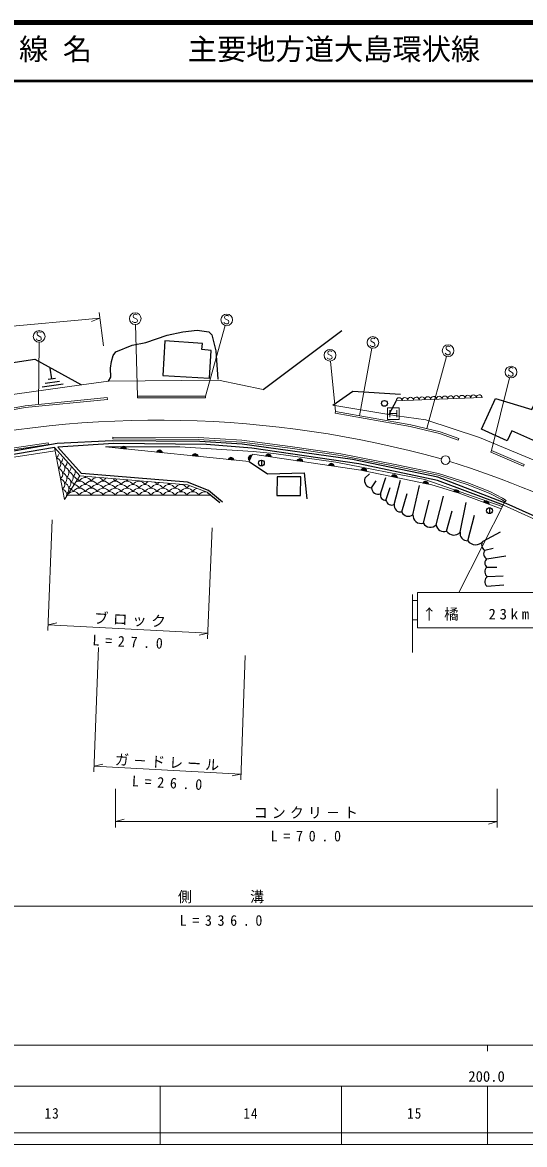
# Model space of a CAD drawing. Units: millimetres, scale not verified. Extents: x -1250 to 680000, y -1250 to 380000.
# Drawn here: x 188467 to 274325, y 188000 to 380000 of the extents above; entities that cross this region are included whole.
import ezdxf
from ezdxf.enums import TextEntityAlignment as Align

# ---------------------------------------------------------------- set-up
doc = ezdxf.new("R2010")
doc.units = ezdxf.units.MM
doc.header["$LTSCALE"] = 1000
for name, color, linetype, lineweight in [('S-BGD-BGD3', 7, 'Continuous', 13), ('S-BGD-BNDF', 7, 'Continuous', 13), ('S-BGD-ETRL', 7, 'Continuous', 13), ('S-BGD-EXPL', 7, 'Continuous', 13), ('S-BGD-EXS1', 7, 'Continuous', 13), ('S-BGD-LWCN', 7, 'Continuous', 13), ('S-TTL', 2, 'Continuous', 140), ('S-TTL-BAND', 7, 'Continuous', 25), ('S-TTL-LINE', 7, 'Continuous', 50), ('S-TTL-TXT', 7, 'Continuous', 13)]:
    doc.layers.add(name, color=color, linetype=linetype, lineweight=lineweight)
doc.layers.add('S-BGD-CRST', color=7, linetype='Continuous')
doc.layers.add('S-BGD-HTXT', color=7, linetype='Continuous')
doc.styles.add('ＭＳ ゴシック', font='')
doc.styles.get('ＭＳ ゴシック').set_extended_font_data('MS Gothic')

# ---------------------------------------------------------------- blocks, each defined once
blk = doc.blocks.new('MARK1553C15L13W1')
at = {"color": 7, "linetype": 'Continuous', "lineweight": 13}
blk.add_arc((0, 0), 0.05, 270, 90, dxfattribs=at)
blk = doc.blocks.new('MARK1170C15L13W1')
at = {"color": 7, "linetype": 'Continuous', "lineweight": 13}
for p, q in [((0.006, -0.046), (0.006, 0.046)), ((0.012, 0.044), (0.012, -0.044)), ((0.018, -0.042), (0.018, 0.042)), ((0.024, 0.036), (0.024, -0.036)), ((0.03, -0.03), (0.03, 0.03)), ((0.036, 0.02), (0.036, -0.02))]:
    blk.add_line(p, q, dxfattribs=at)
blk.add_lwpolyline([(0, 0.05), (0.012, 0.046), (0.022, 0.04), (0.032, 0.03), (0.038, 0.02), (0.042, 0.008), (0.042, -0.008), (0.038, -0.02), (0.032, -0.03), (0.022, -0.04), (0.012, -0.046), (0, -0.05)], close=True, dxfattribs=at)
blk = doc.blocks.new('MARK1172C15L6W1')
at = {"color": 7, "linetype": 'Continuous', "lineweight": 25}
for p, q in [((-0.034, -0.05), (-0.034, 0.05)), ((-0.018, 0.034), (-0.018, -0.034)), ((-0.002, -0.018), (-0.002, 0.018)), ((-0.002, 0), (0.05, 0))]:
    blk.add_line(p, q, dxfattribs=at)
blk = doc.blocks.new('MARK1235C15L6W1')
at = {"color": 7, "linetype": 'Continuous', "lineweight": 25}
blk.add_line((0, 0.05), (0, -0.05), dxfattribs=at)
blk.add_circle((0, 0), 0.05, dxfattribs=at)
blk = doc.blocks.new('MARK1084C15L14W1')
at = {"color": 7, "linetype": 'Continuous', "lineweight": 13}
blk.add_lwpolyline([(0.016, 0.032), (0.012, 0.036), (0.004, 0.038), (-0.004, 0.038), (-0.016, 0.032), (-0.018, 0.02), (-0.014, 0.01), (0.014, -0.006), (0.018, -0.016), (0.016, -0.028), (0.006, -0.034), (-0.008, -0.034), (-0.02, -0.028), (-0.024, -0.022)], dxfattribs=at)
blk.add_circle((0, 0), 0.05, dxfattribs=at)
blk = doc.blocks.new('MARK1190C15L6W1')
at = {"color": 7, "linetype": 'Continuous', "lineweight": 25}
blk.add_circle((0, 0), 0.05, dxfattribs=at)
blk = doc.blocks.new('MARK1089C15L14W1')
at = {"color": 7, "linetype": 'Continuous', "lineweight": 13}
for p, q in [((-0.03, 0.03), (-0.03, -0.03)), ((-0.03, 0), (0.03, 0)), ((0.03, 0.03), (0.03, -0.03))]:
    blk.add_line(p, q, dxfattribs=at)
blk.add_lwpolyline([(-0.05, -0.05), (-0.05, 0.05), (0.05, 0.05), (0.05, -0.05)], close=True, dxfattribs=at)
blk = doc.blocks.new('MARK5C15L9W1')
at = {"color": 7, "linetype": 'Continuous', "lineweight": 13}
blk.add_circle((0, 0), 0.05, dxfattribs=at)
blk = doc.blocks.new('MARK28C15L15W1')
at = {"color": 7, "linetype": 'Continuous', "lineweight": 13}
blk.add_line((0, 0), (0.014, -0.05), dxfattribs=at)

msp = doc.modelspace()

# ---------------------------------------------------------------- linework, layer by layer
at = {"layer": 'S-BGD-BGD3'}
for centre, start, end in [((211695, 131947), 74.4017, 103.16162), ((207058, 133330), 62.88083, 72.38393)]:
    msp.add_arc(centre, 180000, start, end, dxfattribs=at)
at = {"layer": 'S-BGD-BNDF'}
for p, q in [((207787, 328309), (208156, 316072)), ((223131, 328127), (219757, 316049)), ((191218, 314619), (191315, 325248)), ((246116, 312710), (248210, 324247)), ((257604, 310495), (260985, 322835)), ((241151, 322031), (242012, 313446)), ((268686, 306744), (271763, 319165)), ((263070, 282443), (270957, 297994)), ((256026, 282443), (256026, 276430)), ((255166, 282137), (255166, 272211)), ((255166, 281112), (256026, 281112)), ((255166, 277798), (256026, 277798)), ((275919, 276430), (256026, 276430))]:
    msp.add_line(p, q, dxfattribs=at)
msp.add_lwpolyline([(275919, 276430), (275919, 282443), (256026, 282443)], dxfattribs=at)
at = {"layer": 'S-BGD-ETRL'}
for p, q in [((201582, 330380), (202333, 324693)), ((148001, 324547), (201713, 329389)), ((193568, 294908), (192812, 275933)), ((220137, 274528), (220893, 293504)), ((192852, 276932), (220177, 275527)), ((201443, 273035), (200677, 251751)), ((225797, 250402), (226563, 271686)), ((200713, 252750), (225832, 251402)), ((204371, 248888), (204371, 242269)), ((269671, 242269), (269671, 248888)), ((204371, 243269), (269671, 243269)), ((65790, 228794), (379222, 228794))]:
    msp.add_line(p, q, dxfattribs=at)
at = {"layer": 'S-BGD-EXPL'}
for p, q in [((202986, 315500), (202956, 315798)), ((208155, 315772), (208156, 316072)), ((219756, 315749), (208155, 315772)), ((208156, 316072), (219757, 316049)), ((219756, 315749), (219757, 316049)), ((267069, 315825), (252395, 315279)), ((241959, 313151), (242012, 313446)), ((192913, 307763), (192869, 308060)), ((195660, 298386), (193939, 307260)), ((227216, 304855), (202683, 307372)), ((203937, 308760), (203939, 309060)), ((262987, 308524), (263088, 308806)), ((227216, 304855), (227804, 306127)), ((268568, 306469), (268686, 306744)), ((268568, 306469), (274136, 304068)), ((268686, 306744), (274255, 304343)), ((274136, 304068), (274255, 304343)), ((198264, 302402), (195660, 298386)), ((220669, 299107), (196140, 299127)), ((271026, 297951), (271185, 298205))]:
    msp.add_line(p, q, dxfattribs=at)
for points in [[(149854, 308240), (165390, 310122), (188904, 314387), (202956, 315798)], [(202986, 315500), (188946, 314089), (165435, 309825), (149890, 307942)], [(262987, 308524), (259802, 309669), (254791, 310850), (241959, 313151)], [(242012, 313446), (254852, 311144), (259887, 309957), (263088, 308806)], [(159804, 301542), (170536, 304074), (180485, 306054), (187114, 307197), (192869, 308060)], [(192913, 307763), (187162, 306900), (180540, 305759), (170600, 303781), (159873, 301250)], [(193939, 307260), (198264, 302402), (216683, 300899), (220027, 299625)], [(271026, 297951), (270388, 298351), (268261, 299470), (264529, 300944), (259556, 302509), (252410, 304027), (242846, 305901), (234230, 307160), (225973, 308208), (218550, 308660), (203937, 308760)], [(203939, 309060), (218560, 308960), (226001, 308507), (234271, 307457), (242896, 306197), (252470, 304321), (259633, 302799), (264629, 301227), (268386, 299743), (270538, 298612), (271185, 298205)], [(270349, 296794), (263146, 299468), (258477, 300858), (246358, 303394), (227804, 306127)]]:
    msp.add_lwpolyline(points, dxfattribs=at)
for centre, radius, start, end in [((193643, 306282), 1022, 308.76447, 349.54733), ((193987, 304507), 1022, 308.76447, 73.1889), ((194351, 305498), 1022, 308.76447, 352.51321), ((194332, 302732), 1022, 308.76447, 73.1889), ((194695, 303723), 1022, 308.76447, 73.1889), ((195058, 304715), 1022, 308.76447, 355.60495), ((195402, 302940), 1022, 308.76447, 73.1889), ((195766, 303931), 1022, 308.76447, 358.85046), ((194676, 300957), 1022, 308.76447, 73.1889), ((195039, 301948), 1022, 308.76447, 73.1889), ((195747, 301165), 1022, 308.76447, 73.1889), ((196110, 302156), 1022, 308.76447, 73.1889), ((196473, 303147), 1022, 308.76447, 2.28769), ((196818, 301373), 1022, 17.28149, 73.1889), ((198185, 300361), 1169, 29.01456, 120.33734), ((197164, 300963), 1169, 29.01456, 50.15604), ((199208, 300961), 1169, 29.01456, 150.89114), ((197181, 302364), 1022, 356.69943, 5.9704), ((198186, 301564), 1169, 29.01456, 34.94452), ((200229, 300359), 1169, 29.01456, 150.89114), ((200230, 301562), 1169, 145.50824, 150.89114), ((201252, 300960), 1169, 103.9657, 150.89114), ((202273, 300358), 1169, 29.01456, 150.89114), ((201252, 300960), 1169, 29.01456, 67.33282), ((203296, 300958), 1169, 120.74936, 150.89114), ((204318, 300356), 1169, 29.01456, 150.89114), ((203296, 300958), 1169, 29.01456, 50.54913), ((205340, 300956), 1169, 132.25919, 150.89114), ((206362, 300354), 1169, 29.01456, 150.89114), ((205340, 300956), 1169, 29.01456, 39.03934), ((207384, 300955), 1169, 141.88516, 150.89114), ((208406, 300353), 1169, 29.01456, 150.89114), ((195020, 299182), 1022, 345.31918, 73.1889), ((195383, 300174), 1022, 308.76447, 73.1889), ((197162, 298558), 1169, 29.01456, 143.19269), ((196091, 299390), 1022, 46.62915, 73.1889), ((196454, 300381), 1022, 32.82712, 73.1889), ((196140, 299160), 1169, 29.01456, 56.15475), ((198184, 299158), 1169, 29.01456, 150.89114), ((197163, 299761), 1169, 29.01456, 83.0773), ((199206, 298556), 1169, 29.01456, 150.89114), ((199207, 299759), 1169, 29.01456, 150.89114), ((200228, 299157), 1169, 29.01456, 150.89114), ((201250, 298555), 1169, 29.01456, 150.89114), ((201251, 299757), 1169, 29.01456, 150.89114), ((202272, 299155), 1169, 29.01456, 150.89114), ((203294, 298553), 1169, 29.01456, 150.89114), ((203295, 299756), 1169, 29.01456, 150.89114), ((204317, 299153), 1169, 29.01456, 150.89114), ((205338, 298551), 1169, 29.01456, 150.89114), ((205339, 299754), 1169, 29.01456, 150.89114), ((206361, 299152), 1169, 29.01456, 150.89114), ((207382, 298550), 1169, 29.01456, 150.89114), ((207383, 299752), 1169, 29.01456, 150.89114), ((208405, 299150), 1169, 29.01456, 150.89114), ((209426, 298548), 1169, 29.01456, 150.89114), ((209427, 299750), 1169, 29.01456, 150.89114), ((210449, 299148), 1169, 29.01456, 150.89114), ((210450, 300351), 1169, 114.98154, 150.89114), ((211470, 298546), 1169, 29.01456, 150.89114), ((211471, 299749), 1169, 29.01456, 150.89114), ((210450, 300351), 1169, 29.01456, 56.31699), ((212493, 299147), 1169, 29.01456, 150.89114), ((212494, 300349), 1169, 127.86615, 150.89114), ((213514, 298545), 1169, 29.01456, 150.89114), ((213515, 299747), 1169, 29.01456, 150.89114), ((212494, 300349), 1169, 29.01456, 43.43237), ((214537, 299145), 1169, 29.01456, 150.89114), ((214538, 300348), 1169, 138.10168, 150.89114), ((215558, 298543), 1169, 29.01456, 150.89114), ((215559, 299745), 1169, 29.01456, 150.89114), ((216581, 299143), 1169, 29.01456, 150.89114), ((217602, 298541), 1169, 29.01456, 150.89114), ((217603, 299744), 1169, 119.11728, 150.89114), ((218625, 299142), 1169, 104.7287, 150.89114), ((219646, 298540), 1169, 79.61243, 150.89114), ((195728, 298399), 1022, 59.83231, 73.1889)]:
    msp.add_arc(centre, radius, start, end, dxfattribs=at)
at = {"layer": 'S-BGD-EXS1'}
for p, q in [((40000, 205000), (579000, 205000)), ((268000, 205000), (268000, 204000)), ((68000, 198000), (579000, 198000)), ((212000, 188000), (212000, 198000)), ((243000, 188000), (243000, 198000)), ((268000, 188000), (268000, 198000)), ((40000, 190000), (579000, 190000)), ((40000, 188000), (579000, 188000))]:
    msp.add_line(p, q, dxfattribs=at)
at = {"layer": 'S-BGD-LWCN'}
for p, q in [((198577, 317993), (149994, 311248)), ((285061, 290888), (270726, 297407))]:
    msp.add_line(p, q, dxfattribs=at)
for points in [[(198577, 317993), (203202, 318608), (221986, 318791), (229628, 317218)], [(289775, 299347), (266641, 308997), (257469, 312018), (252470, 312701), (241562, 314486)], [(202683, 307372), (215358, 307358), (227899, 306584), (231442, 306264), (242054, 304768), (257266, 301771), (270527, 297147)], [(194043, 306714), (182445, 304930), (155246, 298762), (119128, 289961), (90364, 282765)]]:
    msp.add_lwpolyline(points, dxfattribs=at)
at = {"layer": 'S-TTL'}
msp.add_line((680000, 380000), (40000, 380000), dxfattribs=at)
at = {"layer": 'S-TTL-BAND'}
for p, q in [((229628, 317218), (243060, 327307)), ((252395, 315279), (251131, 312920)), ((247038, 302015), (247802, 302786)), ((248152, 300362), (248952, 301566)), ((249698, 299355), (250592, 302125)), ((252035, 297538), (253122, 301665)), ((220027, 299625), (222231, 297845)), ((250633, 298221), (251351, 300445)), ((255234, 295777), (256366, 300767)), ((253329, 296244), (254226, 299410)), ((257031, 294303), (258022, 298260)), ((259224, 294051), (260461, 298950)), ((263322, 292793), (264341, 297848)), ((260985, 292973), (261932, 296446)), ((264616, 291320), (265743, 295692)), ((267240, 291248), (270240, 292851)), ((267527, 289702), (268945, 290033)), ((267887, 288228), (271131, 288710)), ((267887, 286790), (269578, 286812)), ((267995, 285173), (270671, 285317)), ((267887, 283555), (270757, 283764))]:
    msp.add_line(p, q, dxfattribs=at)
for points in [[(203202, 318608), (203587, 319286), (203544, 320841), (203682, 321968), (203985, 323008), (204420, 323620), (207210, 324784), (209556, 325214), (213203, 326518), (215868, 327077), (218355, 327345), (220361, 327069), (220843, 326546), (221533, 323786), (221870, 318960)], [(184201, 321427), (190562, 322362), (198577, 317993)], [(241561, 314487), (244958, 316909), (253101, 316420)], [(289229, 309202), (286768, 303973), (284470, 305033), (283778, 303811), (282664, 304367), (282334, 303688), (279091, 305243), (279854, 306695), (272147, 310118), (271345, 308385), (266950, 310389), (269378, 315650), (275560, 313758), (275972, 314642), (282414, 312641)], [(307532, 278360), (306928, 280464), (285660, 291184), (271199, 297682), (259481, 302203), (244882, 305244), (226056, 307814), (218791, 308307), (203832, 308407), (194415, 307934), (181389, 305698), (170527, 303440), (151761, 298930), (96820, 285350), (90178, 283760)], [(193939, 307260), (181212, 305129), (170402, 302984), (90252, 283361)], [(270726, 297407), (259424, 301647), (246005, 304476), (227663, 307174), (219947, 307771), (204062, 307948), (194517, 307341)], [(222685, 297906), (220255, 299909), (216703, 301316), (198573, 302820), (194517, 307341)], [(227216, 304855), (230368, 302780), (236623, 302924), (237090, 298467)]]:
    msp.add_lwpolyline(points, dxfattribs=at)
for points in [[(212837, 325502), (212448, 319593), (220440, 319151), (220716, 323865), (219169, 324013), (219243, 325062)], [(231997, 302261), (231959, 299038), (236028, 299056), (236047, 302242)]]:
    msp.add_lwpolyline(points, close=True, dxfattribs=at)
for centre, radius, start, end in [((248215, 301606), 1246, 160.84644, 267.10664), ((249303, 300438), 1153, 183.79922, 290.05942), ((250591, 299139), 919, 166.38004, 272.64024), ((251590, 298405), 975, 190.89551, 297.15572), ((253167, 297376), 1144, 171.8699, 278.1301), ((254457, 296725), 1226, 203.0883, 309.34851), ((256685, 295714), 1453, 177.51816, 283.77835), ((258222, 294999), 1379, 210.32361, 316.58382), ((260509, 294173), 1291, 185.39307, 291.65326), ((262221, 293759), 1465, 212.47119, 318.7314), ((264522, 292542), 1226, 168.1546, 274.41481), ((265955, 292268), 1641, 215.30054, 321.56075), ((267963, 290583), 983, 137.40909, 243.66928), ((268260, 289100), 948, 140.57687, 246.83707), ((268426, 287509), 899, 126.8699, 233.1301), ((268547, 286022), 1013, 130.68396, 236.94418), ((268547, 284324), 1013, 123.05582, 229.31602)]:
    msp.add_arc(centre, radius, start, end, dxfattribs=at)
at = {"layer": 'S-TTL-LINE'}
msp.add_line((40000, 370000), (680000, 370000), dxfattribs=at)

# ---------------------------------------------------------------- block references
at = {"layer": 'S-BGD-BNDF', "xscale": 20000, "yscale": 20000}
for name, p in [('MARK1084C15L14W1', (207756, 329323)), ('MARK1084C15L14W1', (223405, 329109)), ('MARK1084C15L14W1', (191324, 326281)), ('MARK1084C15L14W1', (248390, 325239)), ('MARK1084C15L14W1', (261259, 323834)), ('MARK1084C15L14W1', (241049, 323054)), ('MARK1084C15L14W1', (272013, 320171)), ('MARK1089C15L14W1', (251889, 313076))]:
    msp.add_blockref(name, p, dxfattribs=at)
at = {"layer": 'S-BGD-ETRL', "xscale": 30000, "yscale": 30000}
for p, rotation in [((201713, 329389), 275.15064), ((192852, 276932), 87.05679), ((220177, 275527), 267.05679), ((200713, 252750), 86.92667), ((225832, 251402), 266.92667), ((204371, 243269), 90), ((269671, 243269), 270)]:
    msp.add_blockref('MARK28C15L15W1', p, dxfattribs=dict(at, rotation=rotation))
at = {"layer": 'S-BGD-EXPL'}
for name, p, xscale, yscale, rotation in [('MARK1553C15L13W1', (252884, 315297), 9789, 9789, 92.13356), ('MARK1553C15L13W1', (253862, 315333), 9789, 9789, 92.13356), ('MARK1553C15L13W1', (254841, 315370), 9790, 9790, 92.13356), ('MARK1553C15L13W1', (255819, 315406), 9789, 9789, 92.13356), ('MARK1553C15L13W1', (256797, 315443), 9789, 9789, 92.13356), ('MARK1553C15L13W1', (257776, 315479), 9790, 9790, 92.13356), ('MARK1553C15L13W1', (258754, 315516), 9789, 9789, 92.13356), ('MARK1553C15L13W1', (259732, 315552), 9790, 9790, 92.13356), ('MARK1553C15L13W1', (260710, 315589), 9789, 9789, 92.13356), ('MARK1553C15L13W1', (261689, 315625), 9789, 9789, 92.13356), ('MARK1553C15L13W1', (262667, 315661), 9790, 9790, 92.13356), ('MARK1553C15L13W1', (263645, 315698), 9789, 9789, 92.13356), ('MARK1553C15L13W1', (264623, 315734), 9789, 9789, 92.13356), ('MARK1553C15L13W1', (265602, 315771), 9790, 9790, 92.13356), ('MARK1553C15L13W1', (266580, 315807), 9789, 9789, 92.13356), ('MARK1170C15L13W1', (205750, 307057), 10000, 10000, 84.14399), ('MARK1170C15L13W1', (211883, 306428), 10000, 10000, 84.14399), ('MARK1170C15L13W1', (218016, 305799), 10000, 10000, 84.14399), ('MARK1170C15L13W1', (224149, 305170), 10000, 10000, 84.14399), ('MARK1170C15L13W1', (227510, 305491), 10000, 10000, 155.181), ('MARK1170C15L13W1', (230505, 305729), 10000, 10000, 81.62259), ('MARK1170C15L13W1', (235908, 304933), 10000, 10000, 81.62259), ('MARK1170C15L13W1', (241311, 304137), 10000, 10000, 81.62259), ('MARK1170C15L13W1', (246847, 303292), 10000, 10000, 78.17972), ('MARK1170C15L13W1', (252056, 302202), 10000, 10000, 78.17972), ('MARK1170C15L13W1', (257401, 301083), 10000, 10000, 78.17972), ('MARK1170C15L13W1', (262658, 299613), 10000, 10000, 73.41733), ('MARK1170C15L13W1', (267789, 297744), 10000, 10000, 69.6368)]:
    msp.add_blockref(name, p, dxfattribs=dict(at, xscale=xscale, yscale=yscale, rotation=rotation))
at = {"layer": 'S-BGD-HTXT', "xscale": 15000, "yscale": 15000}
msp.add_blockref('MARK5C15L9W1', (260818, 305115), dxfattribs=at)
at = {"layer": 'S-TTL-BAND', "xscale": 36000, "yscale": 36000, "rotation": 97.90486}
msp.add_blockref('MARK1172C15L6W1', (193474, 319082), dxfattribs=at)
at = {"layer": 'S-TTL-BAND', "xscale": 10000, "yscale": 10000}
for name, p in [('MARK1190C15L6W1', (250367, 314819)), ('MARK1235C15L6W1', (229328, 304610)), ('MARK1235C15L6W1', (268332, 296461))]:
    msp.add_blockref(name, p, dxfattribs=at)

# ---------------------------------------------------------------- texts
at = {"layer": 'S-BGD-CRST', "insert": (256779, 277649), "char_height": 1833, "attachment_point": 7, "style": 'ＭＳ ゴシック'}
msp.add_mtext('\\T1.52;↑橘\u300023km', dxfattribs=at)
at = {"layer": 'S-BGD-ETRL', "char_height": 1833, "attachment_point": 7, "style": 'ＭＳ ゴシック'}
for s, insert, rotation in [('\\T1.31;ブロック', (200615, 277026), 357.1), ('\\T1.83;\\W0.95;L=27.0', (200410, 273400), 357.2), ('\\T1.3;\\W0.95;ガ－ドレール', (204255, 252886), 356.9), ('\\T1.83;\\W0.95;L=26.0', (207151, 249291), 356.9)]:
    msp.add_mtext(s, dxfattribs=dict(at, insert=insert, rotation=rotation))
for s, insert in [('\\T1.3;\\W0.95;コンクリ－ト', (228021, 243769)), ('\\T1.83;\\W0.95;L=70.0', (230917, 239843)), ('\\T1.3;\\W0.95;側\u3000\u3000\u3000溝', (215056, 229294)), ('\\T1.82;\\W0.95;L=336.0', (215368, 225406))]:
    msp.add_mtext(s, dxfattribs=dict(at, insert=insert))
at = {"layer": 'S-BGD-EXS1', "style": 'ＭＳ ゴシック'}
msp.add_text('200.0', height=1833, dxfattribs=at).set_placement((264719, 198195), align=Align.BOTTOM_LEFT)
at = {"layer": 'S-BGD-EXS1', "char_height": 1833, "attachment_point": 7, "style": 'ＭＳ ゴシック'}
for s, insert in [('\\T1.16;\\W0.9;13', (192250, 192405)), ('\\T1.16;\\W0.9;14', (226250, 192405)), ('\\T1.16;\\W0.9;15', (254250, 192405))]:
    msp.add_mtext(s, dxfattribs=dict(at, insert=insert))
at = {"layer": 'S-TTL-TXT', "style": 'ＭＳ ゴシック'}
for s, p in [('路 線 名', (180380, 372500)), ('主要地方道大島環状線', (216734, 372500))]:
    msp.add_text(s, height=3666, dxfattribs=at).set_placement(p, align=Align.BOTTOM_LEFT)

doc.saveas('drawing.dxf')
